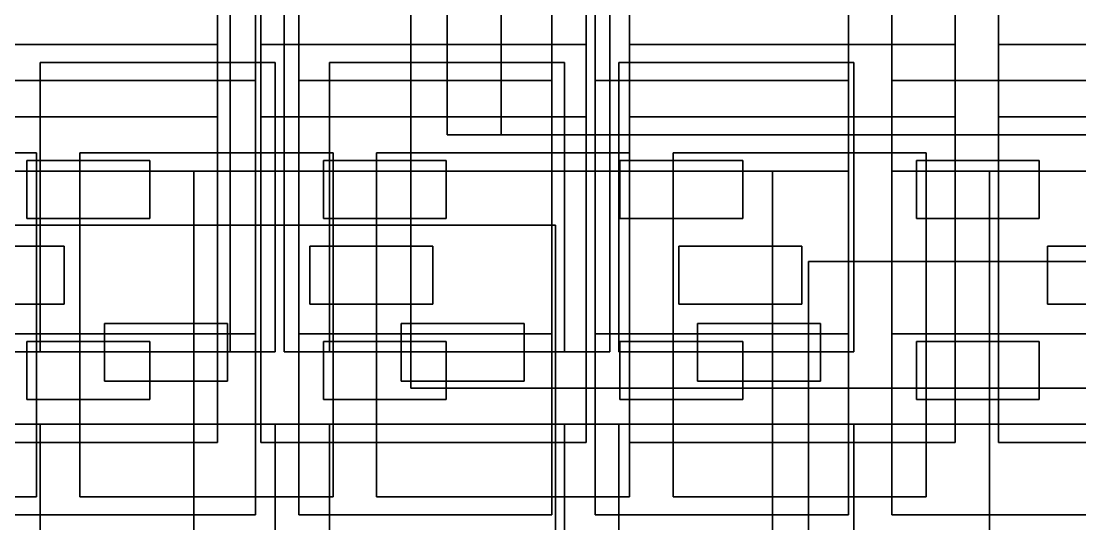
# Model space of a CAD drawing. Header units: feet. Extents: x -228 to 222, y -147 to 142.
# Drawn here: x -151.6 to -93, y -82.5 to -54.7 of the extents above; entities that cross this region are included whole.
import ezdxf

# ---------------------------------------------------------------- set-up
doc = ezdxf.new("R2010")
doc.units = ezdxf.units.FT
for name, color, linetype in [('bed', 7, 'CONTINUOUS'), ('behavioral', 7, 'CONTINUOUS'), ('corridor_soiled', 7, 'CONTINUOUS'), ('ed', 7, 'CONTINUOUS'), ('floor', 7, 'CONTINUOUS'), ('icu', 7, 'CONTINUOUS'), ('logistics', 7, 'CONTINUOUS'), ('pediatrics', 7, 'CONTINUOUS'), ('procedure', 7, 'CONTINUOUS'), ('research', 7, 'CONTINUOUS'), ('utility', 7, 'CONTINUOUS'), ('women', 7, 'CONTINUOUS')]:
    doc.layers.add(name, color=color, linetype=linetype)

msp = doc.modelspace()

# ---------------------------------------------------------------- linework, layer by layer
at = {"layer": 'bed'}
for points in [[(-144.44, -62.42, 138.75), (-151.24, -62.42, 138.75), (-151.24, -62.42, 140.95), (-144.44, -62.42, 140.95)], [(-151.24, -62.42, 138.75), (-151.24, -65.62, 138.75), (-151.24, -65.62, 140.95), (-151.24, -62.42, 140.95)], [(-151.24, -65.62, 140.95), (-144.44, -65.62, 140.95), (-144.44, -62.42, 140.95), (-151.24, -62.42, 140.95)], [(-151.24, -65.62, 138.75), (-151.24, -62.42, 138.75), (-144.44, -62.42, 138.75), (-144.44, -65.62, 138.75)], [(-144.44, -65.62, 138.75), (-144.44, -62.42, 138.75), (-144.44, -62.42, 140.95), (-144.44, -65.62, 140.95)], [(-128.04, -62.42, 138.75), (-134.84, -62.42, 138.75), (-134.84, -62.42, 140.95), (-128.04, -62.42, 140.95)], [(-134.84, -62.42, 138.75), (-134.84, -65.62, 138.75), (-134.84, -65.62, 140.95), (-134.84, -62.42, 140.95)], [(-134.84, -65.62, 140.95), (-128.04, -65.62, 140.95), (-128.04, -62.42, 140.95), (-134.84, -62.42, 140.95)], [(-134.84, -65.62, 138.75), (-134.84, -62.42, 138.75), (-128.04, -62.42, 138.75), (-128.04, -65.62, 138.75)], [(-128.04, -65.62, 138.75), (-128.04, -62.42, 138.75), (-128.04, -62.42, 140.95), (-128.04, -65.62, 140.95)], [(-111.64, -62.42, 138.75), (-118.44, -62.42, 138.75), (-118.44, -62.42, 140.95), (-111.64, -62.42, 140.95)], [(-118.44, -62.42, 138.75), (-118.44, -65.62, 138.75), (-118.44, -65.62, 140.95), (-118.44, -62.42, 140.95)], [(-118.44, -65.62, 140.95), (-111.64, -65.62, 140.95), (-111.64, -62.42, 140.95), (-118.44, -62.42, 140.95)], [(-118.44, -65.62, 138.75), (-118.44, -62.42, 138.75), (-111.64, -62.42, 138.75), (-111.64, -65.62, 138.75)], [(-111.64, -65.62, 138.75), (-111.64, -62.42, 138.75), (-111.64, -62.42, 140.95), (-111.64, -65.62, 140.95)], [(-95.24, -62.42, 138.75), (-102.04, -62.42, 138.75), (-102.04, -62.42, 140.95), (-95.24, -62.42, 140.95)], [(-102.04, -62.42, 138.75), (-102.04, -65.62, 138.75), (-102.04, -65.62, 140.95), (-102.04, -62.42, 140.95)], [(-102.04, -65.62, 140.95), (-95.24, -65.62, 140.95), (-95.24, -62.42, 140.95), (-102.04, -62.42, 140.95)], [(-102.04, -65.62, 138.75), (-102.04, -62.42, 138.75), (-95.24, -62.42, 138.75), (-95.24, -65.62, 138.75)], [(-95.24, -65.62, 138.75), (-95.24, -62.42, 138.75), (-95.24, -62.42, 140.95), (-95.24, -65.62, 140.95)], [(-151.24, -65.62, 138.75), (-144.44, -65.62, 138.75), (-144.44, -65.62, 140.95), (-151.24, -65.62, 140.95)], [(-134.84, -65.62, 138.75), (-128.04, -65.62, 138.75), (-128.04, -65.62, 140.95), (-134.84, -65.62, 140.95)], [(-118.44, -65.62, 138.75), (-111.64, -65.62, 138.75), (-111.64, -65.62, 140.95), (-118.44, -65.62, 140.95)], [(-102.04, -65.62, 138.75), (-95.24, -65.62, 138.75), (-95.24, -65.62, 140.95), (-102.04, -65.62, 140.95)], [(-149.18, -67.16, 63.75), (-155.98, -67.16, 63.75), (-155.98, -67.16, 65.95), (-149.18, -67.16, 65.95)], [(-155.98, -70.36, 65.95), (-149.18, -70.36, 65.95), (-149.18, -67.16, 65.95), (-155.98, -67.16, 65.95)], [(-155.98, -70.36, 63.75), (-155.98, -67.16, 63.75), (-149.18, -67.16, 63.75), (-149.18, -70.36, 63.75)], [(-149.18, -70.36, 63.75), (-149.18, -67.16, 63.75), (-149.18, -67.16, 65.95), (-149.18, -70.36, 65.95)], [(-128.78, -67.16, 63.75), (-135.58, -67.16, 63.75), (-135.58, -67.16, 65.95), (-128.78, -67.16, 65.95)], [(-135.58, -67.16, 63.75), (-135.58, -70.36, 63.75), (-135.58, -70.36, 65.95), (-135.58, -67.16, 65.95)], [(-135.58, -70.36, 65.95), (-128.78, -70.36, 65.95), (-128.78, -67.16, 65.95), (-135.58, -67.16, 65.95)], [(-135.58, -70.36, 63.75), (-135.58, -67.16, 63.75), (-128.78, -67.16, 63.75), (-128.78, -70.36, 63.75)], [(-128.78, -70.36, 63.75), (-128.78, -67.16, 63.75), (-128.78, -67.16, 65.95), (-128.78, -70.36, 65.95)], [(-108.38, -67.16, 63.75), (-115.18, -67.16, 63.75), (-115.18, -67.16, 65.95), (-108.38, -67.16, 65.95)], [(-115.18, -67.16, 63.75), (-115.18, -70.36, 63.75), (-115.18, -70.36, 65.95), (-115.18, -67.16, 65.95)], [(-115.18, -70.36, 65.95), (-108.38, -70.36, 65.95), (-108.38, -67.16, 65.95), (-115.18, -67.16, 65.95)], [(-115.18, -70.36, 63.75), (-115.18, -67.16, 63.75), (-108.38, -67.16, 63.75), (-108.38, -70.36, 63.75)], [(-108.38, -70.36, 63.75), (-108.38, -67.16, 63.75), (-108.38, -67.16, 65.95), (-108.38, -70.36, 65.95)], [(-87.98, -67.16, 63.75), (-94.78, -67.16, 63.75), (-94.78, -67.16, 65.95), (-87.98, -67.16, 65.95)], [(-94.78, -67.16, 63.75), (-94.78, -70.36, 63.75), (-94.78, -70.36, 65.95), (-94.78, -67.16, 65.95)], [(-94.78, -70.36, 65.95), (-87.98, -70.36, 65.95), (-87.98, -67.16, 65.95), (-94.78, -67.16, 65.95)], [(-94.78, -70.36, 63.75), (-94.78, -67.16, 63.75), (-87.98, -67.16, 63.75), (-87.98, -70.36, 63.75)], [(-155.98, -70.36, 63.75), (-149.18, -70.36, 63.75), (-149.18, -70.36, 65.95), (-155.98, -70.36, 65.95)], [(-135.58, -70.36, 63.75), (-128.78, -70.36, 63.75), (-128.78, -70.36, 65.95), (-135.58, -70.36, 65.95)], [(-115.18, -70.36, 63.75), (-108.38, -70.36, 63.75), (-108.38, -70.36, 65.95), (-115.18, -70.36, 65.95)], [(-94.78, -70.36, 63.75), (-87.98, -70.36, 63.75), (-87.98, -70.36, 65.95), (-94.78, -70.36, 65.95)], [(-140.14, -71.42, 48.75), (-146.94, -71.42, 48.75), (-146.94, -71.42, 50.95), (-140.14, -71.42, 50.95)], [(-146.94, -71.42, 48.75), (-146.94, -74.62, 48.75), (-146.94, -74.62, 50.95), (-146.94, -71.42, 50.95)], [(-146.94, -74.62, 50.95), (-140.14, -74.62, 50.95), (-140.14, -71.42, 50.95), (-146.94, -71.42, 50.95)], [(-146.94, -74.62, 48.75), (-146.94, -71.42, 48.75), (-140.14, -71.42, 48.75), (-140.14, -74.62, 48.75)], [(-140.14, -74.62, 48.75), (-140.14, -71.42, 48.75), (-140.14, -71.42, 50.95), (-140.14, -74.62, 50.95)], [(-123.74, -71.42, 48.75), (-130.54, -71.42, 48.75), (-130.54, -71.42, 50.95), (-123.74, -71.42, 50.95)], [(-130.54, -71.42, 48.75), (-130.54, -74.62, 48.75), (-130.54, -74.62, 50.95), (-130.54, -71.42, 50.95)], [(-130.54, -74.62, 50.95), (-123.74, -74.62, 50.95), (-123.74, -71.42, 50.95), (-130.54, -71.42, 50.95)], [(-130.54, -74.62, 48.75), (-130.54, -71.42, 48.75), (-123.74, -71.42, 48.75), (-123.74, -74.62, 48.75)], [(-123.74, -74.62, 48.75), (-123.74, -71.42, 48.75), (-123.74, -71.42, 50.95), (-123.74, -74.62, 50.95)], [(-107.34, -71.42, 48.75), (-114.14, -71.42, 48.75), (-114.14, -71.42, 50.95), (-107.34, -71.42, 50.95)], [(-114.14, -71.42, 48.75), (-114.14, -74.62, 48.75), (-114.14, -74.62, 50.95), (-114.14, -71.42, 50.95)], [(-114.14, -74.62, 50.95), (-107.34, -74.62, 50.95), (-107.34, -71.42, 50.95), (-114.14, -71.42, 50.95)], [(-114.14, -74.62, 48.75), (-114.14, -71.42, 48.75), (-107.34, -71.42, 48.75), (-107.34, -74.62, 48.75)], [(-107.34, -74.62, 48.75), (-107.34, -71.42, 48.75), (-107.34, -71.42, 50.95), (-107.34, -74.62, 50.95)], [(-144.44, -72.42, 153.75), (-151.24, -72.42, 153.75), (-151.24, -72.42, 155.95), (-144.44, -72.42, 155.95)], [(-151.24, -72.42, 153.75), (-151.24, -75.62, 153.75), (-151.24, -75.62, 155.95), (-151.24, -72.42, 155.95)], [(-151.24, -75.62, 155.95), (-144.44, -75.62, 155.95), (-144.44, -72.42, 155.95), (-151.24, -72.42, 155.95)], [(-151.24, -75.62, 153.75), (-151.24, -72.42, 153.75), (-144.44, -72.42, 153.75), (-144.44, -75.62, 153.75)], [(-144.44, -75.62, 153.75), (-144.44, -72.42, 153.75), (-144.44, -72.42, 155.95), (-144.44, -75.62, 155.95)], [(-128.04, -72.42, 153.75), (-134.84, -72.42, 153.75), (-134.84, -72.42, 155.95), (-128.04, -72.42, 155.95)], [(-134.84, -72.42, 153.75), (-134.84, -75.62, 153.75), (-134.84, -75.62, 155.95), (-134.84, -72.42, 155.95)], [(-134.84, -75.62, 155.95), (-128.04, -75.62, 155.95), (-128.04, -72.42, 155.95), (-134.84, -72.42, 155.95)], [(-134.84, -75.62, 153.75), (-134.84, -72.42, 153.75), (-128.04, -72.42, 153.75), (-128.04, -75.62, 153.75)], [(-128.04, -75.62, 153.75), (-128.04, -72.42, 153.75), (-128.04, -72.42, 155.95), (-128.04, -75.62, 155.95)], [(-111.64, -72.42, 153.75), (-118.44, -72.42, 153.75), (-118.44, -72.42, 155.95), (-111.64, -72.42, 155.95)], [(-118.44, -72.42, 153.75), (-118.44, -75.62, 153.75), (-118.44, -75.62, 155.95), (-118.44, -72.42, 155.95)], [(-118.44, -75.62, 155.95), (-111.64, -75.62, 155.95), (-111.64, -72.42, 155.95), (-118.44, -72.42, 155.95)], [(-118.44, -75.62, 153.75), (-118.44, -72.42, 153.75), (-111.64, -72.42, 153.75), (-111.64, -75.62, 153.75)], [(-111.64, -75.62, 153.75), (-111.64, -72.42, 153.75), (-111.64, -72.42, 155.95), (-111.64, -75.62, 155.95)], [(-95.24, -72.42, 153.75), (-102.04, -72.42, 153.75), (-102.04, -72.42, 155.95), (-95.24, -72.42, 155.95)], [(-102.04, -72.42, 153.75), (-102.04, -75.62, 153.75), (-102.04, -75.62, 155.95), (-102.04, -72.42, 155.95)], [(-102.04, -75.62, 155.95), (-95.24, -75.62, 155.95), (-95.24, -72.42, 155.95), (-102.04, -72.42, 155.95)], [(-102.04, -75.62, 153.75), (-102.04, -72.42, 153.75), (-95.24, -72.42, 153.75), (-95.24, -75.62, 153.75)], [(-95.24, -75.62, 153.75), (-95.24, -72.42, 153.75), (-95.24, -72.42, 155.95), (-95.24, -75.62, 155.95)], [(-146.94, -74.62, 48.75), (-140.14, -74.62, 48.75), (-140.14, -74.62, 50.95), (-146.94, -74.62, 50.95)], [(-130.54, -74.62, 48.75), (-123.74, -74.62, 48.75), (-123.74, -74.62, 50.95), (-130.54, -74.62, 50.95)], [(-114.14, -74.62, 48.75), (-107.34, -74.62, 48.75), (-107.34, -74.62, 50.95), (-114.14, -74.62, 50.95)], [(-151.24, -75.62, 153.75), (-144.44, -75.62, 153.75), (-144.44, -75.62, 155.95), (-151.24, -75.62, 155.95)], [(-134.84, -75.62, 153.75), (-128.04, -75.62, 153.75), (-128.04, -75.62, 155.95), (-134.84, -75.62, 155.95)], [(-118.44, -75.62, 153.75), (-111.64, -75.62, 153.75), (-111.64, -75.62, 155.95), (-118.44, -75.62, 155.95)], [(-102.04, -75.62, 153.75), (-95.24, -75.62, 153.75), (-95.24, -75.62, 155.95), (-102.04, -75.62, 155.95)]]:
    msp.add_3dface(points, dxfattribs=at)
at = {"layer": 'behavioral'}
for points in [[(-202.5, -110, 47.5), (-67.5, -110, 47.5), (-67.5, -6, 47.5), (-202.5, -6, 47.5)], [(-202.5, -110, 45), (-202.5, -6, 45), (-67.5, -6, 45), (-67.5, -110, 45)], [(-150.7, -62, 45), (-164.7, -62, 45), (-164.7, -62, 49.2), (-150.7, -62, 49.2)], [(-164.7, -81, 49.2), (-150.7, -81, 49.2), (-150.7, -62, 49.2), (-164.7, -62, 49.2)], [(-164.7, -81, 45), (-164.7, -62, 45), (-150.7, -62, 45), (-150.7, -81, 45)], [(-150.7, -81, 45), (-150.7, -62, 45), (-150.7, -62, 49.2), (-150.7, -81, 49.2)], [(-134.3, -62, 45), (-148.3, -62, 45), (-148.3, -62, 49.2), (-134.3, -62, 49.2)], [(-148.3, -62, 45), (-148.3, -81, 45), (-148.3, -81, 49.2), (-148.3, -62, 49.2)], [(-148.3, -81, 49.2), (-134.3, -81, 49.2), (-134.3, -62, 49.2), (-148.3, -62, 49.2)], [(-148.3, -81, 45), (-148.3, -62, 45), (-134.3, -62, 45), (-134.3, -81, 45)], [(-134.3, -81, 45), (-134.3, -62, 45), (-134.3, -62, 49.2), (-134.3, -81, 49.2)], [(-117.9, -62, 45), (-131.9, -62, 45), (-131.9, -62, 49.2), (-117.9, -62, 49.2)], [(-131.9, -62, 45), (-131.9, -81, 45), (-131.9, -81, 49.2), (-131.9, -62, 49.2)], [(-131.9, -81, 49.2), (-117.9, -81, 49.2), (-117.9, -62, 49.2), (-131.9, -62, 49.2)], [(-131.9, -81, 45), (-131.9, -62, 45), (-117.9, -62, 45), (-117.9, -81, 45)], [(-117.9, -81, 45), (-117.9, -62, 45), (-117.9, -62, 49.2), (-117.9, -81, 49.2)], [(-101.5, -62, 45), (-115.5, -62, 45), (-115.5, -62, 49.2), (-101.5, -62, 49.2)], [(-115.5, -62, 45), (-115.5, -81, 45), (-115.5, -81, 49.2), (-115.5, -62, 49.2)], [(-115.5, -81, 49.2), (-101.5, -81, 49.2), (-101.5, -62, 49.2), (-115.5, -62, 49.2)], [(-115.5, -81, 45), (-115.5, -62, 45), (-101.5, -62, 45), (-101.5, -81, 45)], [(-101.5, -81, 45), (-101.5, -62, 45), (-101.5, -62, 49.2), (-101.5, -81, 49.2)], [(-164.7, -81, 45), (-150.7, -81, 45), (-150.7, -81, 49.2), (-164.7, -81, 49.2)], [(-148.3, -81, 45), (-134.3, -81, 45), (-134.3, -81, 49.2), (-148.3, -81, 49.2)], [(-131.9, -81, 45), (-117.9, -81, 45), (-117.9, -81, 49.2), (-131.9, -81, 49.2)], [(-115.5, -81, 45), (-101.5, -81, 45), (-101.5, -81, 49.2), (-115.5, -81, 49.2)]]:
    msp.add_3dface(points, dxfattribs=at)
at = {"layer": 'corridor_soiled'}
for points in [[(-32, -68, 15), (-108, -68, 15), (-108, -68, 20), (-32, -68, 20)], [(-108, -68, 15), (-108, -104, 15), (-108, -104, 20), (-108, -68, 20)], [(-108, -104, 20), (-32, -104, 20), (-32, -68, 20), (-108, -68, 20)], [(-108, -104, 15), (-108, -68, 15), (-32, -68, 15), (-32, -104, 15)]]:
    msp.add_3dface(points, dxfattribs=at)
at = {"layer": 'ed'}
for points in [[(-158, -73, 34.6), (-140, -73, 34.6), (-140, -51, 34.6), (-158, -51, 34.6)], [(-158, -73, 30), (-158, -51, 30), (-140, -51, 30), (-140, -73, 30)], [(-140, -73, 30), (-140, -51, 30), (-140, -51, 34.6), (-140, -73, 34.6)], [(-137, -51, 30), (-137, -73, 30), (-137, -73, 34.6), (-137, -51, 34.6)], [(-137, -73, 34.6), (-119, -73, 34.6), (-119, -51, 34.6), (-137, -51, 34.6)], [(-137, -73, 30), (-137, -51, 30), (-119, -51, 30), (-119, -73, 30)], [(-119, -73, 30), (-119, -51, 30), (-119, -51, 34.6), (-119, -73, 34.6)], [(-137.5, -57, 30), (-150.5, -57, 30), (-150.5, -57, 34.6), (-137.5, -57, 34.6)], [(-150.5, -57, 30), (-150.5, -73, 30), (-150.5, -73, 34.6), (-150.5, -57, 34.6)], [(-150.5, -73, 34.6), (-137.5, -73, 34.6), (-137.5, -57, 34.6), (-150.5, -57, 34.6)], [(-150.5, -73, 30), (-150.5, -57, 30), (-137.5, -57, 30), (-137.5, -73, 30)], [(-137.5, -73, 30), (-137.5, -57, 30), (-137.5, -57, 34.6), (-137.5, -73, 34.6)], [(-121.5, -57, 30), (-134.5, -57, 30), (-134.5, -57, 34.6), (-121.5, -57, 34.6)], [(-134.5, -57, 30), (-134.5, -73, 30), (-134.5, -73, 34.6), (-134.5, -57, 34.6)], [(-134.5, -73, 34.6), (-121.5, -73, 34.6), (-121.5, -57, 34.6), (-134.5, -57, 34.6)], [(-134.5, -73, 30), (-134.5, -57, 30), (-121.5, -57, 30), (-121.5, -73, 30)], [(-121.5, -73, 30), (-121.5, -57, 30), (-121.5, -57, 34.6), (-121.5, -73, 34.6)], [(-105.5, -57, 30), (-118.5, -57, 30), (-118.5, -57, 34.6), (-105.5, -57, 34.6)], [(-118.5, -57, 30), (-118.5, -73, 30), (-118.5, -73, 34.6), (-118.5, -57, 34.6)], [(-118.5, -73, 34.6), (-105.5, -73, 34.6), (-105.5, -57, 34.6), (-118.5, -57, 34.6)], [(-118.5, -73, 30), (-118.5, -57, 30), (-105.5, -57, 30), (-105.5, -73, 30)], [(-105.5, -73, 30), (-105.5, -57, 30), (-105.5, -57, 34.6), (-105.5, -73, 34.6)], [(-158, -73, 30), (-140, -73, 30), (-140, -73, 34.6), (-158, -73, 34.6)], [(-150.5, -73, 30), (-137.5, -73, 30), (-137.5, -73, 34.6), (-150.5, -73, 34.6)], [(-137, -73, 30), (-119, -73, 30), (-119, -73, 34.6), (-137, -73, 34.6)], [(-134.5, -73, 30), (-121.5, -73, 30), (-121.5, -73, 34.6), (-134.5, -73, 34.6)], [(-118.5, -73, 30), (-105.5, -73, 30), (-105.5, -73, 34.6), (-118.5, -73, 34.6)], [(-137.5, -77, 30), (-150.5, -77, 30), (-150.5, -77, 34.6), (-137.5, -77, 34.6)], [(-150.5, -77, 30), (-150.5, -93, 30), (-150.5, -93, 34.6), (-150.5, -77, 34.6)], [(-150.5, -93, 34.6), (-137.5, -93, 34.6), (-137.5, -77, 34.6), (-150.5, -77, 34.6)], [(-150.5, -93, 30), (-150.5, -77, 30), (-137.5, -77, 30), (-137.5, -93, 30)], [(-137.5, -93, 30), (-137.5, -77, 30), (-137.5, -77, 34.6), (-137.5, -93, 34.6)], [(-121.5, -77, 30), (-134.5, -77, 30), (-134.5, -77, 34.6), (-121.5, -77, 34.6)], [(-134.5, -77, 30), (-134.5, -93, 30), (-134.5, -93, 34.6), (-134.5, -77, 34.6)], [(-134.5, -93, 34.6), (-121.5, -93, 34.6), (-121.5, -77, 34.6), (-134.5, -77, 34.6)], [(-134.5, -93, 30), (-134.5, -77, 30), (-121.5, -77, 30), (-121.5, -93, 30)], [(-121.5, -93, 30), (-121.5, -77, 30), (-121.5, -77, 34.6), (-121.5, -93, 34.6)], [(-105.5, -77, 30), (-118.5, -77, 30), (-118.5, -77, 34.6), (-105.5, -77, 34.6)], [(-118.5, -77, 30), (-118.5, -93, 30), (-118.5, -93, 34.6), (-118.5, -77, 34.6)], [(-118.5, -93, 34.6), (-105.5, -93, 34.6), (-105.5, -77, 34.6), (-118.5, -77, 34.6)], [(-118.5, -93, 30), (-118.5, -77, 30), (-105.5, -77, 30), (-105.5, -93, 30)], [(-105.5, -93, 30), (-105.5, -77, 30), (-105.5, -77, 34.6), (-105.5, -93, 34.6)]]:
    msp.add_3dface(points, dxfattribs=at)
at = {"layer": 'floor'}
for points in [[(-215, -135, 0.275), (215, -135, 0.275), (215, 135, 0.275), (-215, 135, 0.275)], [(-215, -135, -0.275), (-215, 135, -0.275), (215, 135, -0.275), (215, -135, -0.275)], [(-215, -135, 15.275), (215, -135, 15.275), (215, 135, 15.275), (-215, 135, 15.275)], [(-215, -135, 14.725), (-215, 135, 14.725), (215, 135, 14.725), (215, -135, 14.725)], [(-215, -135, 30.275), (215, -135, 30.275), (215, 135, 30.275), (-215, 135, 30.275)], [(-215, -135, 29.725), (-215, 135, 29.725), (215, 135, 29.725), (215, -135, 29.725)], [(-215, -135, 45.275), (215, -135, 45.275), (215, 135, 45.275), (-215, 135, 45.275)], [(-215, -135, 44.725), (-215, 135, 44.725), (215, 135, 44.725), (215, -135, 44.725)], [(-215, -135, 60.275), (215, -135, 60.275), (215, 135, 60.275), (-215, 135, 60.275)], [(-215, -135, 59.725), (-215, 135, 59.725), (215, 135, 59.725), (215, -135, 59.725)], [(-165, -105, 75.275), (165, -105, 75.275), (165, 105, 75.275), (-165, 105, 75.275)], [(-165, -105, 74.725), (-165, 105, 74.725), (165, 105, 74.725), (165, -105, 74.725)], [(-165, -105, 90.275), (165, -105, 90.275), (165, 105, 90.275), (-165, 105, 90.275)], [(-165, -105, 89.725), (-165, 105, 89.725), (165, 105, 89.725), (165, -105, 89.725)], [(-165, -105, 105.275), (165, -105, 105.275), (165, 105, 105.275), (-165, 105, 105.275)], [(-165, -105, 104.725), (-165, 105, 104.725), (165, 105, 104.725), (165, -105, 104.725)], [(-165, -105, 120.275), (165, -105, 120.275), (165, 105, 120.275), (-165, 105, 120.275)], [(-165, -105, 119.725), (-165, 105, 119.725), (165, 105, 119.725), (165, -105, 119.725)], [(-165, -105, 135.275), (165, -105, 135.275), (165, 105, 135.275), (-165, 105, 135.275)], [(-165, -105, 134.725), (-165, 105, 134.725), (165, 105, 134.725), (165, -105, 134.725)], [(-165, -105, 150.275), (165, -105, 150.275), (165, 105, 150.275), (-165, 105, 150.275)], [(-165, -105, 149.725), (-165, 105, 149.725), (165, 105, 149.725), (165, -105, 149.725)], [(-165, -105, 165.275), (165, -105, 165.275), (165, 105, 165.275), (-165, 105, 165.275)], [(-165, -105, 164.725), (-165, 105, 164.725), (165, 105, 164.725), (165, -105, 164.725)], [(-165, -105, 180.275), (165, -105, 180.275), (165, 105, 180.275), (-165, 105, 180.275)], [(-165, -105, 179.725), (-165, 105, 179.725), (165, 105, 179.725), (165, -105, 179.725)], [(-165, -95, 195.275), (165, -95, 195.275), (165, 95, 195.275), (-165, 95, 195.275)], [(-165, -95, 194.725), (-165, 95, 194.725), (165, 95, 194.725), (165, -95, 194.725)], [(-165, -95, 210.275), (165, -95, 210.275), (165, 95, 210.275), (-165, 95, 210.275)], [(-165, -95, 209.725), (-165, 95, 209.725), (165, 95, 209.725), (165, -95, 209.725)], [(-130, 75, 224.725), (-130, -75, 224.725), (-130, -75, 225.275), (-130, 75, 225.275)], [(-130, -75, 225.275), (130, -75, 225.275), (130, 75, 225.275), (-130, 75, 225.275)], [(-130, -75, 224.725), (-130, 75, 224.725), (130, 75, 224.725), (130, -75, 224.725)], [(-130, -75, 224.725), (130, -75, 224.725), (130, -75, 225.275), (-130, -75, 225.275)]]:
    msp.add_3dface(points, dxfattribs=at)
at = {"layer": 'icu'}
for points in [[(-202.5, -110, 62.5), (-67.5, -110, 62.5), (-67.5, -6, 62.5), (-202.5, -6, 62.5)], [(-202.5, -110, 60), (-202.5, -6, 60), (-67.5, -6, 60), (-67.5, -110, 60)], [(-158.7, -60, 64.2), (-140.7, -60, 64.2), (-140.7, -38, 64.2), (-158.7, -38, 64.2)], [(-158.7, -60, 60), (-158.7, -38, 60), (-140.7, -38, 60), (-140.7, -60, 60)], [(-140.7, -60, 60), (-140.7, -38, 60), (-140.7, -38, 64.2), (-140.7, -60, 64.2)], [(-138.3, -38, 60), (-138.3, -60, 60), (-138.3, -60, 64.2), (-138.3, -38, 64.2)], [(-138.3, -60, 64.2), (-120.3, -60, 64.2), (-120.3, -38, 64.2), (-138.3, -38, 64.2)], [(-138.3, -60, 60), (-138.3, -38, 60), (-120.3, -38, 60), (-120.3, -60, 60)], [(-120.3, -60, 60), (-120.3, -38, 60), (-120.3, -38, 64.2), (-120.3, -60, 64.2)], [(-117.9, -38, 60), (-117.9, -60, 60), (-117.9, -60, 64.2), (-117.9, -38, 64.2)], [(-117.9, -60, 64.2), (-99.9, -60, 64.2), (-99.9, -38, 64.2), (-117.9, -38, 64.2)], [(-117.9, -60, 60), (-117.9, -38, 60), (-99.9, -38, 60), (-99.9, -60, 60)], [(-99.9, -60, 60), (-99.9, -38, 60), (-99.9, -38, 64.2), (-99.9, -60, 64.2)], [(-97.5, -38, 60), (-97.5, -60, 60), (-97.5, -60, 64.2), (-97.5, -38, 64.2)], [(-97.5, -60, 64.2), (-79.5, -60, 64.2), (-79.5, -38, 64.2), (-97.5, -38, 64.2)], [(-97.5, -60, 60), (-97.5, -38, 60), (-79.5, -38, 60), (-79.5, -60, 60)], [(-140.7, -56, 60), (-158.7, -56, 60), (-158.7, -56, 64.2), (-140.7, -56, 64.2)], [(-158.7, -78, 64.2), (-140.7, -78, 64.2), (-140.7, -56, 64.2), (-158.7, -56, 64.2)], [(-158.7, -78, 60), (-158.7, -56, 60), (-140.7, -56, 60), (-140.7, -78, 60)], [(-140.7, -78, 60), (-140.7, -56, 60), (-140.7, -56, 64.2), (-140.7, -78, 64.2)], [(-120.3, -56, 60), (-138.3, -56, 60), (-138.3, -56, 64.2), (-120.3, -56, 64.2)], [(-138.3, -56, 60), (-138.3, -78, 60), (-138.3, -78, 64.2), (-138.3, -56, 64.2)], [(-138.3, -78, 64.2), (-120.3, -78, 64.2), (-120.3, -56, 64.2), (-138.3, -56, 64.2)], [(-138.3, -78, 60), (-138.3, -56, 60), (-120.3, -56, 60), (-120.3, -78, 60)], [(-120.3, -78, 60), (-120.3, -56, 60), (-120.3, -56, 64.2), (-120.3, -78, 64.2)], [(-99.9, -56, 60), (-117.9, -56, 60), (-117.9, -56, 64.2), (-99.9, -56, 64.2)], [(-117.9, -56, 60), (-117.9, -78, 60), (-117.9, -78, 64.2), (-117.9, -56, 64.2)], [(-117.9, -78, 64.2), (-99.9, -78, 64.2), (-99.9, -56, 64.2), (-117.9, -56, 64.2)], [(-117.9, -78, 60), (-117.9, -56, 60), (-99.9, -56, 60), (-99.9, -78, 60)], [(-99.9, -78, 60), (-99.9, -56, 60), (-99.9, -56, 64.2), (-99.9, -78, 64.2)], [(-79.5, -56, 60), (-97.5, -56, 60), (-97.5, -56, 64.2), (-79.5, -56, 64.2)], [(-97.5, -56, 60), (-97.5, -78, 60), (-97.5, -78, 64.2), (-97.5, -56, 64.2)], [(-97.5, -78, 64.2), (-79.5, -78, 64.2), (-79.5, -56, 64.2), (-97.5, -56, 64.2)], [(-97.5, -78, 60), (-97.5, -56, 60), (-79.5, -56, 60), (-79.5, -78, 60)], [(-158.7, -60, 60), (-140.7, -60, 60), (-140.7, -60, 64.2), (-158.7, -60, 64.2)], [(-138.3, -60, 60), (-120.3, -60, 60), (-120.3, -60, 64.2), (-138.3, -60, 64.2)], [(-117.9, -60, 60), (-99.9, -60, 60), (-99.9, -60, 64.2), (-117.9, -60, 64.2)], [(-97.5, -60, 60), (-79.5, -60, 60), (-79.5, -60, 64.2), (-97.5, -60, 64.2)], [(-158.7, -78, 60), (-140.7, -78, 60), (-140.7, -78, 64.2), (-158.7, -78, 64.2)], [(-138.3, -78, 60), (-120.3, -78, 60), (-120.3, -78, 64.2), (-138.3, -78, 64.2)], [(-117.9, -78, 60), (-99.9, -78, 60), (-99.9, -78, 64.2), (-117.9, -78, 64.2)], [(-97.5, -78, 60), (-79.5, -78, 60), (-79.5, -78, 64.2), (-97.5, -78, 64.2)]]:
    msp.add_3dface(points, dxfattribs=at)
at = {"layer": 'logistics'}
for points in [[(-122, -66, 15), (-218, -66, 15), (-218, -66, 20), (-122, -66, 20)], [(-218, -110, 20), (-122, -110, 20), (-122, -66, 20), (-218, -66, 20)], [(-218, -110, 15), (-218, -66, 15), (-122, -66, 15), (-122, -110, 15)], [(-122, -110, 15), (-122, -66, 15), (-122, -66, 20), (-122, -110, 20)]]:
    msp.add_3dface(points, dxfattribs=at)
at = {"layer": 'pediatrics'}
for points in [[(-174, -87, 152.5), (-46, -87, 152.5), (-46, 17, 152.5), (-174, 17, 152.5)], [(-174, -87, 150), (-174, 17, 150), (-46, 17, 150), (-46, -87, 150)], [(-152.6, -58, 154.2), (-138.6, -58, 154.2), (-138.6, -39, 154.2), (-152.6, -39, 154.2)], [(-152.6, -58, 150), (-152.6, -39, 150), (-138.6, -39, 150), (-138.6, -58, 150)], [(-138.6, -58, 150), (-138.6, -39, 150), (-138.6, -39, 154.2), (-138.6, -58, 154.2)], [(-136.2, -39, 150), (-136.2, -58, 150), (-136.2, -58, 154.2), (-136.2, -39, 154.2)], [(-136.2, -58, 154.2), (-122.2, -58, 154.2), (-122.2, -39, 154.2), (-136.2, -39, 154.2)], [(-136.2, -58, 150), (-136.2, -39, 150), (-122.2, -39, 150), (-122.2, -58, 150)], [(-122.2, -58, 150), (-122.2, -39, 150), (-122.2, -39, 154.2), (-122.2, -58, 154.2)], [(-119.8, -39, 150), (-119.8, -58, 150), (-119.8, -58, 154.2), (-119.8, -39, 154.2)], [(-119.8, -58, 154.2), (-105.8, -58, 154.2), (-105.8, -39, 154.2), (-119.8, -39, 154.2)], [(-119.8, -58, 150), (-119.8, -39, 150), (-105.8, -39, 150), (-105.8, -58, 150)], [(-105.8, -58, 150), (-105.8, -39, 150), (-105.8, -39, 154.2), (-105.8, -58, 154.2)], [(-103.4, -39, 150), (-103.4, -58, 150), (-103.4, -58, 154.2), (-103.4, -39, 154.2)], [(-103.4, -58, 154.2), (-89.4, -58, 154.2), (-89.4, -39, 154.2), (-103.4, -39, 154.2)], [(-103.4, -58, 150), (-103.4, -39, 150), (-89.4, -39, 150), (-89.4, -58, 150)], [(-152.6, -58, 150), (-138.6, -58, 150), (-138.6, -58, 154.2), (-152.6, -58, 154.2)], [(-136.2, -58, 150), (-122.2, -58, 150), (-122.2, -58, 154.2), (-136.2, -58, 154.2)], [(-119.8, -58, 150), (-105.8, -58, 150), (-105.8, -58, 154.2), (-119.8, -58, 154.2)], [(-103.4, -58, 150), (-89.4, -58, 150), (-89.4, -58, 154.2), (-103.4, -58, 154.2)], [(-138.6, -63, 150), (-152.6, -63, 150), (-152.6, -63, 154.2), (-138.6, -63, 154.2)], [(-152.6, -82, 154.2), (-138.6, -82, 154.2), (-138.6, -63, 154.2), (-152.6, -63, 154.2)], [(-152.6, -82, 150), (-152.6, -63, 150), (-138.6, -63, 150), (-138.6, -82, 150)], [(-138.6, -82, 150), (-138.6, -63, 150), (-138.6, -63, 154.2), (-138.6, -82, 154.2)], [(-122.2, -63, 150), (-136.2, -63, 150), (-136.2, -63, 154.2), (-122.2, -63, 154.2)], [(-136.2, -63, 150), (-136.2, -82, 150), (-136.2, -82, 154.2), (-136.2, -63, 154.2)], [(-136.2, -82, 154.2), (-122.2, -82, 154.2), (-122.2, -63, 154.2), (-136.2, -63, 154.2)], [(-136.2, -82, 150), (-136.2, -63, 150), (-122.2, -63, 150), (-122.2, -82, 150)], [(-122.2, -82, 150), (-122.2, -63, 150), (-122.2, -63, 154.2), (-122.2, -82, 154.2)], [(-105.8, -63, 150), (-119.8, -63, 150), (-119.8, -63, 154.2), (-105.8, -63, 154.2)], [(-119.8, -63, 150), (-119.8, -82, 150), (-119.8, -82, 154.2), (-119.8, -63, 154.2)], [(-119.8, -82, 154.2), (-105.8, -82, 154.2), (-105.8, -63, 154.2), (-119.8, -63, 154.2)], [(-119.8, -82, 150), (-119.8, -63, 150), (-105.8, -63, 150), (-105.8, -82, 150)], [(-105.8, -82, 150), (-105.8, -63, 150), (-105.8, -63, 154.2), (-105.8, -82, 154.2)], [(-89.4, -63, 150), (-103.4, -63, 150), (-103.4, -63, 154.2), (-89.4, -63, 154.2)], [(-103.4, -63, 150), (-103.4, -82, 150), (-103.4, -82, 154.2), (-103.4, -63, 154.2)], [(-103.4, -82, 154.2), (-89.4, -82, 154.2), (-89.4, -63, 154.2), (-103.4, -63, 154.2)], [(-103.4, -82, 150), (-103.4, -63, 150), (-89.4, -63, 150), (-89.4, -82, 150)], [(-152.6, -82, 150), (-138.6, -82, 150), (-138.6, -82, 154.2), (-152.6, -82, 154.2)], [(-136.2, -82, 150), (-122.2, -82, 150), (-122.2, -82, 154.2), (-136.2, -82, 154.2)], [(-119.8, -82, 150), (-105.8, -82, 150), (-105.8, -82, 154.2), (-119.8, -82, 154.2)], [(-103.4, -82, 150), (-89.4, -82, 150), (-89.4, -82, 154.2), (-103.4, -82, 154.2)]]:
    msp.add_3dface(points, dxfattribs=at)
at = {"layer": 'procedure'}
for points in [[(-110, -63, 45), (-142, -63, 45), (-142, -63, 50.4), (-110, -63, 50.4)], [(-142, -63, 45), (-142, -93, 45), (-142, -93, 50.4), (-142, -63, 50.4)], [(-142, -93, 50.4), (-110, -93, 50.4), (-110, -63, 50.4), (-142, -63, 50.4)], [(-142, -93, 45), (-142, -63, 45), (-110, -63, 45), (-110, -93, 45)], [(-110, -93, 45), (-110, -63, 45), (-110, -63, 50.4), (-110, -93, 50.4)], [(-66, -63, 45), (-98, -63, 45), (-98, -63, 50.4), (-66, -63, 50.4)], [(-98, -63, 45), (-98, -93, 45), (-98, -93, 50.4), (-98, -63, 50.4)], [(-98, -93, 50.4), (-66, -93, 50.4), (-66, -63, 50.4), (-98, -63, 50.4)], [(-98, -93, 45), (-98, -63, 45), (-66, -63, 45), (-66, -93, 45)]]:
    msp.add_3dface(points, dxfattribs=at)
at = {"layer": 'research'}
for points in [[(-128, -3, 210), (-128, -61, 210), (-128, -61, 215), (-128, -3, 215)], [(-128, -61, 215), (-16, -61, 215), (-16, -3, 215), (-128, -3, 215)], [(-128, -61, 210), (-128, -3, 210), (-16, -3, 210), (-16, -61, 210)], [(-125, -3, 195), (-125, -61, 195), (-125, -61, 200), (-125, -3, 200)], [(-125, -61, 200), (-15, -61, 200), (-15, -3, 200), (-125, -3, 200)], [(-125, -61, 195), (-125, -3, 195), (-15, -3, 195), (-15, -61, 195)], [(-128, -61, 210), (-16, -61, 210), (-16, -61, 215), (-128, -61, 215)], [(-125, -61, 195), (-15, -61, 195), (-15, -61, 200), (-125, -61, 200)]]:
    msp.add_3dface(points, dxfattribs=at)
at = {"layer": 'utility'}
for points in [[(-176, -84, 5), (-64, -84, 5), (-64, -40, 5), (-176, -40, 5)], [(-176, -84), (-176, -40), (-64, -40), (-64, -84)]]:
    msp.add_3dface(points, dxfattribs=at)
at = {"layer": 'women'}
for points in [[(-174, -77, 137.5), (-46, -77, 137.5), (-46, 7, 137.5), (-174, 7, 137.5)], [(-174, -77, 135), (-174, 7, 135), (-46, 7, 135), (-46, -77, 135)], [(-152.6, -72, 139.2), (-138.6, -72, 139.2), (-138.6, -53, 139.2), (-152.6, -53, 139.2)], [(-152.6, -72, 135), (-152.6, -53, 135), (-138.6, -53, 135), (-138.6, -72, 135)], [(-138.6, -72, 135), (-138.6, -53, 135), (-138.6, -53, 139.2), (-138.6, -72, 139.2)], [(-136.2, -53, 135), (-136.2, -72, 135), (-136.2, -72, 139.2), (-136.2, -53, 139.2)], [(-136.2, -72, 139.2), (-122.2, -72, 139.2), (-122.2, -53, 139.2), (-136.2, -53, 139.2)], [(-136.2, -72, 135), (-136.2, -53, 135), (-122.2, -53, 135), (-122.2, -72, 135)], [(-122.2, -72, 135), (-122.2, -53, 135), (-122.2, -53, 139.2), (-122.2, -72, 139.2)], [(-119.8, -53, 135), (-119.8, -72, 135), (-119.8, -72, 139.2), (-119.8, -53, 139.2)], [(-119.8, -72, 139.2), (-105.8, -72, 139.2), (-105.8, -53, 139.2), (-119.8, -53, 139.2)], [(-119.8, -72, 135), (-119.8, -53, 135), (-105.8, -53, 135), (-105.8, -72, 135)], [(-105.8, -72, 135), (-105.8, -53, 135), (-105.8, -53, 139.2), (-105.8, -72, 139.2)], [(-103.4, -53, 135), (-103.4, -72, 135), (-103.4, -72, 139.2), (-103.4, -53, 139.2)], [(-103.4, -72, 139.2), (-89.4, -72, 139.2), (-89.4, -53, 139.2), (-103.4, -53, 139.2)], [(-103.4, -72, 135), (-103.4, -53, 135), (-89.4, -53, 135), (-89.4, -72, 135)], [(-152.6, -72, 135), (-138.6, -72, 135), (-138.6, -72, 139.2), (-152.6, -72, 139.2)], [(-136.2, -72, 135), (-122.2, -72, 135), (-122.2, -72, 139.2), (-136.2, -72, 139.2)], [(-119.8, -72, 135), (-105.8, -72, 135), (-105.8, -72, 139.2), (-119.8, -72, 139.2)], [(-103.4, -72, 135), (-89.4, -72, 135), (-89.4, -72, 139.2), (-103.4, -72, 139.2)], [(-174, -77, 135), (-46, -77, 135), (-46, -77, 137.5), (-174, -77, 137.5)]]:
    msp.add_3dface(points, dxfattribs=at)

doc.saveas('drawing.dxf')
